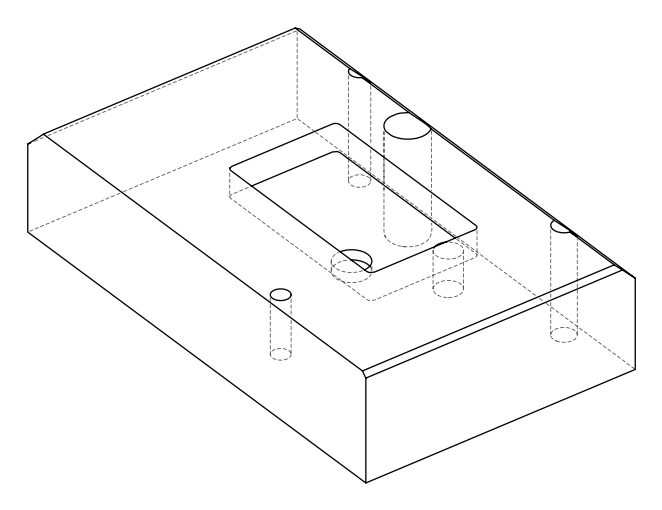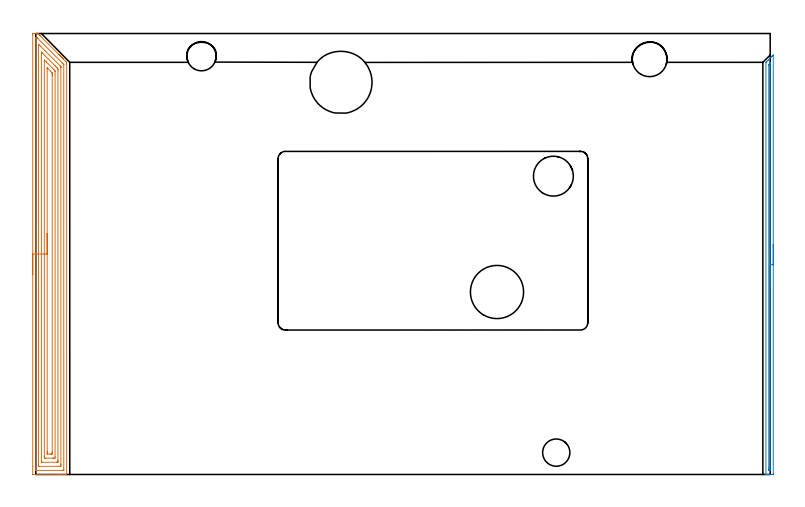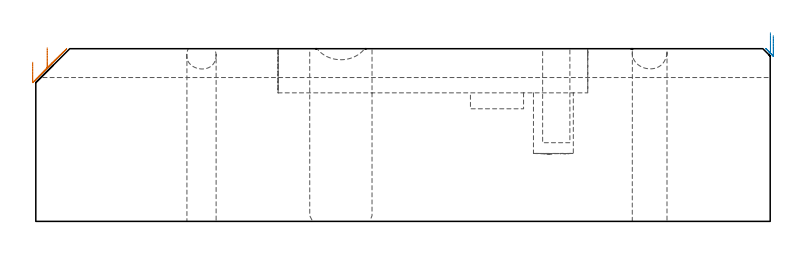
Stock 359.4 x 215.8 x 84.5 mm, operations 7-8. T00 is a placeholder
(PLAN: 11 operations, 8 tool changes, 126.3 min)
(1 DRILL_THROUGH_HOLE_FROM_SOLID_MATERIAL | STEP1HOLE | NXT0301_042 | 0.36 min | 3322 mm3)
(2 DRILL_TO_ENLARGE_THROUGH_HOLE | STEP1HOLE | UGT0301_275 | 0.37 min | 10224 mm3)
(3 INDEXABLE_INSERT_DRILL_THROUGH_HOLE_FROM_SOLID | STEP1HOLE_1 | NXT0302_005 | 0.35 min | 19150 mm3)
(4 INDEXABLE_INSERT_DRILL_BLIND_HOLE_FROM_SOLID | STEP1POCKET | NXT0302_010 | 0.13 min | 15324 mm3)
(5 INDEXABLE_INSERT_DRILL_BLIND_HOLE_FROM_SOLID_1 | STEP1POCKET_2 | UGT0302_005 | 0.05 min | 15595 mm3)
(6 AREA_MILL | FG_CHAMFER_SURFACE | UGT0205_001 | 14.29 min | 34564 mm3)
(7 AREA_MILL_1 | FG_CHAMFER_SURFACE_1 | UGT0205_001 | 10.41 min | 28569 mm3)
(8 AREA_MILL_2 | FG_CHAMFER_SURFACE_2 | UGT0205_001 | 3.41 min | 1329 mm3)
(9 MILL_RECTANGULAR_POCKET | POCKET_RECTANGULAR_STRAIGHT | NXT0201_008 | Follow Part, ap 1.5, ae 75% | 92.77 min | 267900 mm3)
(10 MILL_THROUGH_HOLE_FROM_SOLID_MATERIAL | STEP1HOLE_2 | NXT0201_007 | Circular | 3.8 min | 61223 mm3)
(11 MILL_BLIND_HOLE_FROM_SOLID_MATERIAL | STEP1POCKET_1 | UGT0201_129 | Spiral | 0.38 min | 6400 mm3)
(TOOL NXT0301_042 | Carbide Drill 7.1mm [860.1-0710-057A1-MM 2214] | D7.1 PA140 FL85 Z2)
(TOOL UGT0301_275 | Twist Drill 14.3 mm | D14.3 PA118 FL114 Z2)
(TOOL NXT0302_005 | Index. Insert Drill 17mm [880-D1700L20-05] | D17 PA176 FL85 Z2)
(TOOL NXT0302_010 | Index. Insert Drill 19.5mm [880-D1950L25-05] | D19.5 PA176 FL98 Z2)
(TOOL UGT0302_005 | Indexable Insert Drill 26mm | D26 PA180 FL50 Z2)
(TOOL UGT0205_001 | Chamfer Mill 20 x 3 x 45 deg. | D20 FL50 Z2)
(TOOL NXT0201_008 | ENDMILL 6mm [2P460-0600-NA 1630] | D6 FL26 Z6)
(TOOL NXT0201_007 | ENDMILL 25mm [R216.25-25050GCK54P 1620] | D25 R3 FL54 Z5)
(TOOL UGT0201_129 | Carbide End Mill 11.9 | D11.9 FL15 Z4)
(OP 7 AREA_MILL_1)
G17 G21 G94 G90
T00 M6
G54
G17 G0 G90 X-1.5 Y97.9 S1061 M3
G43 Z94.5 H0
Z77.9
G94 G1 Y97.938 Z77.028 F250.
Y98.052 Z76.164
Y98.241 Z75.312
Y98.503 Z74.48
Y98.837 Z73.674
Y99.24 Z72.9
Y99.708 Z72.164
Y100.24 Z71.472
Y100.829 Z70.829
Y101.472 Z70.24
Y102.164 Z69.709
Y102.9 Z69.24
Y103.674 Z68.837
Y104.48 Z68.503
Y105.312 Z68.241
Y106.164 Z68.052
Y107.028 Z67.938
Y107.9 Z67.9
Y215.174
X-1.498 Y215.418 Z67.902
X-1.491 Y215.797 Z67.905
X-1.451 Y215.799 Z67.946
X-0.222 Y215.8 Z69.173
X0.566 Z69.965
X0.656 Z70.054
X0.99 Y215.799 Z70.387
X1.031 Y215.77 Z70.43
X1.273 Y215.527 Z70.673
X1.329 Y215.472 Z70.728
X1.533 Y215.268 Z70.929
X1.627 Y215.174 Z71.026
X1.731 Y215.069 Z71.13
X1.826 Y214.976 Z71.222
X1.925 Y214.876 Z71.324
X2.018 Y214.782 Z71.418
X2.119 Y214.683 Z71.515
X11.265 Y205.536 Z80.664
X11.461 Y205.34 Z80.859
X11.628 Y205.175 Z81.022
X11.789 Y205.012 Z81.187
X11.908 Y204.893 Z81.306
X12.067 Y204.736 Z81.462
X12.22 Y204.581 Z81.618
X12.355 Y204.446 Z81.753
X12.506 Y204.297 Z81.901
X12.651 Y204.15 Z82.049
X12.802 Y203.999 Z82.2
X12.944 Y203.858 Z82.34
X13.082 Y203.719 Z82.48
X13.249 Y203.552 Z82.646
X13.383 Y203.419 Z82.779
X13.513 Y203.288 Z82.911
X14.7 Y202.101 Z84.097
X15.034 Y201.764 Z84.433
X15.094 Y201.701 Z84.492
X15.1 Y200.87 Z84.5
Y0.179
X15.097 Y0.01 Z84.489
X14.942 Y0.003 Z84.334
X14.779 Y0. Z84.178
X14.527 Z83.927
X13.822 Z83.217
X12.592 Z81.989
X12.067 Z81.461
X11.452 Z80.847
X-1.1 Z68.298
X-1.366 Y0.003 Z68.032
X-1.492 Y0.01 Z67.906
X-1.499 Y0.139 Z67.899
X-1.5 Y3.979 Z67.9
Y107.9
X-0.086 Z69.314
Y213.386
X-0.084 Y213.763 Z69.316
X-0.082 Y213.785 Z69.318
X-0.08 Y213.789 Z69.32
X-0.067 Y213.793 Z69.333
X0.005 Y213.797 Z69.405
X0.113 Y213.799 Z69.513
X0.25 Z69.65
X0.452 Y213.791 Z69.852
X0.553 Y213.786 Z69.953
X0.656 Y213.687 Z70.056
X0.963 Y213.386 Z70.363
X12.944 Y201.406 Z82.344
X13.477 Y200.87 Z82.877
X13.658 Y200.68 Z83.058
X13.679 Y200.653 Z83.079
X13.681 Y200.634 Z83.081
X13.684 Y200.587 Z83.084
X13.685 Y200.493 Z83.085
X13.686 Y2.414 Z83.086
X13.684 Y2.037 Z83.084
X13.682 Y2.015 Z83.082
X13.68 Y2.011 Z83.08
X13.667 Y2.007 Z83.067
X13.595 Y2.003 Z82.995
X13.487 Y2.001 Z82.887
X13.351 Y2. Z82.751
X0.184 Z69.584
X-0.011 Y2.003 Z69.389
X-0.045 Y2.005 Z69.355
X-0.077 Y2.009 Z69.323
X-0.079 Y2.054 Z69.321
X-0.084 Y2.274 Z69.316
X-0.085 Y2.414 Z69.315
X-0.086 Y3.169 Z69.314
Y107.9
X1.329 Z70.729
Y210.366
X1.33 Y210.477 Z70.73
X1.332 Y210.551 Z70.732
X1.334 Y210.56 Z70.734
X1.336 Z70.736
X1.351 Y210.547 Z70.751
X1.533 Y210.367 Z70.933
X2.091 Y209.81 Z71.491
X11.924 Y199.977 Z81.324
X12.067 Y199.83 Z81.467
X12.247 Y199.642 Z81.647
X12.265 Y199.612 Z81.665
X12.267 Y199.541 Z81.667
X12.27 Y199.43 Z81.67
X12.271 Y199.291 Z81.671
Y199.083
Y5.096
X12.27 Y4.889 Z81.67
X12.264 Y4.202 Z81.664
X12.258 Y4.007 Z81.658
X11.189 Y4. Z80.589
X1.731 Y4.001 Z71.131
X1.533 Y4.005 Z70.933
X1.342 Y4.01 Z70.742
X1.336 Y4.202 Z70.736
X1.332 Y4.408 Z70.732
X1.329 Y5.096 Z70.729
X1.328 Y5.305 Z70.728
X1.329 Y107.9 Z70.729
X2.743 Z72.143
Y205.896
X2.745 Y206.234 Z72.145
X2.748 Y206.607 Z72.148
X2.749 Y206.672 Z72.149
X2.879 Y206.56 Z72.279
X3.216 Y206.234 Z72.616
X3.289 Y206.162 Z72.689
X9.433 Y200.018 Z78.833
X10.311 Y199.138 Z79.711
X10.364 Y199.083 Z79.764
X10.85 Y198.534 Z80.25
X10.853 Y198.189 Z80.253
X10.856 Y197.633 Z80.256
X10.857 Y6.884 Z80.257
X10.855 Y6.33 Z80.255
X10.851 Y6.143 Z80.251
X10.847 Y6.01 Z80.247
X10.745 Y6.008 Z80.145
X10.301 Y6. Z79.701
X3.279 Z72.679
X2.856 Y6.007 Z72.256
X2.756 Y6.01 Z72.156
X2.75 Y6.075 Z72.15
X2.747 Y6.147 Z72.147
X2.743 Y6.546 Z72.143
Y107.9
X4.157 Z73.557
X4.158 Y202.668 Z73.558
X4.167 Y202.823 Z73.567
X4.339 Y202.658 Z73.739
X5.044 Y201.957 Z74.444
X5.237 Y201.764 Z74.637
X8.811 Y198.189 Z78.211
X9.433 Y197.556 Z78.833
X9.443 Y197.295 Z78.843
Y197.285
Y8.662
X9.433 Y8.01 Z78.833
X9.211 Y8.004 Z78.611
X8.556 Y8.001 Z77.956
X8.337 Y8. Z77.737
X4.825 Y8.001 Z74.225
X4.167 Y8.01 Z73.567
X4.157 Y8.682 Z73.557
Y107.9
X5.571 Z74.971
X5.572 Y198.546 Z74.972
X5.574 Y198.904 Z74.974
X5.576 Y198.95 Z74.976
X5.577 Y198.961 Z74.977
X5.587 Y198.954 Z74.987
X5.663 Y198.884 Z75.063
X5.778 Y198.773 Z75.178
X5.922 Y198.63 Z75.322
X7.257 Y197.295 Z76.657
X7.678 Y196.871 Z77.078
X7.909 Y196.633 Z77.309
X8.022 Y196.515 Z77.422
X8.024 Y196.401 Z77.424
X8.027 Y196.045 Z77.427
X8.029 Y195.507 Z77.429
Y195.149
X8.028 Y10.997 Z77.428
X8.025 Y10.46 Z77.425
X8.022 Y10.109 Z77.422
X8.01 Y10.01 Z77.41
X7.903 Y10.007 Z77.303
X7.678 Y10.003 Z77.078
X7.251 Y10. Z76.651
X5.922 Y10.001 Z75.322
X5.772 Y10.002 Z75.172
X5.652 Y10.006 Z75.052
X5.578 Y10.01 Z74.978
X5.576 Y10.103 Z74.976
X5.573 Y10.46 Z74.973
X5.571 Y10.817 Z74.971
Y11.354
Y107.9
Y108.772 Z75.009
Y109.636 Z75.123
Y110.488 Z75.312
Y111.32 Z75.574
Y112.126 Z75.908
Y112.9 Z76.311
Y113.636 Z76.78
Y114.328 Z77.311
Y114.971 Z77.9
Y115.56 Z78.543
Y116.092 Z79.235
Y116.56 Z79.971
Y116.963 Z80.745
Y117.297 Z81.551
Y117.559 Z82.383
Y117.748 Z83.235
Y117.862 Z84.1
Y117.9 Z84.971
G0 Z94.5
M5
M2
(OP 8 AREA_MILL_2)
G17 G21 G94 G90
T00 M6
G54
G17 G0 G90 X360.9 Y112.65 S1061 M3
G43 Z94.5 H0
Z90.9
G94 G1 Y112.612 Z90.028 F250.
Y112.498 Z89.164
Y112.309 Z88.312
Y112.047 Z87.48
Y111.713 Z86.674
Y111.31 Z85.9
Y110.842 Z85.164
Y110.31 Z84.472
Y109.721 Z83.829
Y109.078 Z83.24
Y108.386 Z82.709
Y107.65 Z82.24
Y106.876 Z81.837
Y106.07 Z81.503
Y105.238 Z81.241
Y104.387 Z81.052
Y103.522 Z80.938
Y102.65 Z80.9
Y0.59
X360.898 Y0.383 Z80.902
X360.891 Y0.002 Z80.905
X360.71 Y0. Z81.087
X360.425 Z81.372
X358.658 Z83.136
X358.086 Z83.713
X357.608 Z84.191
X357.311 Z84.48
X357.302 Y0.007 Z84.488
X357.3 Y0.144 Z84.5
Y201.59
X357.304 Y201.696 Z84.489
X357.309 Y201.706 Z84.485
X357.447 Y201.847 Z84.352
X357.635 Y202.036 Z84.163
X357.775 Y202.177 Z84.021
X358.179 Y202.579 Z83.621
X358.23 Y202.63 Z83.57
X358.527 Y202.927 Z83.272
X358.658 Y203.06 Z83.138
X359.038 Y203.438 Z82.762
X359.165 Y203.565 Z82.634
X359.418 Y203.819 Z82.381
X359.542 Y203.943 Z82.255
X359.898 Y204.298 Z81.902
X360.073 Y204.474 Z81.726
X360.309 Y204.71 Z81.489
X360.425 Y204.827 Z81.371
X360.757 Y205.157 Z81.043
X360.866 Y205.259 Z80.933
X360.898 Y205.286 Z80.901
X360.9 Y205.03 Z80.9
Y102.65
X359.486 Z82.314
Y2.355
X359.482 Y2.151 Z82.318
X359.479 Y2.05 Z82.321
X359.47 Y2.01 Z82.33
X359.33 Y2.007 Z82.47
X359.026 Y2.002 Z82.774
X358.821 Y2.007 Z82.979
X358.732 Y2.01 Z83.068
X358.717 Y2.314 Z83.083
X358.716 Y2.373 Z83.084
X358.714 Y3.152 Z83.086
X358.715 Y200.197 Z83.085
Y200.253
X358.721 Y200.638 Z83.079
X358.84 Y200.779 Z82.96
X358.929 Y200.872 Z82.871
X359.195 Y201.145 Z82.605
X359.277 Y201.226 Z82.523
X359.371 Y201.317 Z82.429
X359.451 Y201.389 Z82.349
X359.479 Y201.412 Z82.321
X359.485 Y201.202 Z82.315
Y201.145
X359.486 Y102.65 Z82.314
Y101.778 Z82.352
Y100.914 Z82.466
Y100.062 Z82.655
Y99.23 Z82.917
Y98.424 Z83.251
Y97.65 Z83.654
Y96.914 Z84.123
Y96.222 Z84.654
Y95.579 Z85.243
Y94.99 Z85.886
Y94.459 Z86.578
Y93.99 Z87.314
Y93.587 Z88.088
Y93.253 Z88.894
Y92.991 Z89.726
Y92.802 Z90.578
Y92.688 Z91.443
Y92.65 Z92.314
G0 Z94.5
M5
M2
